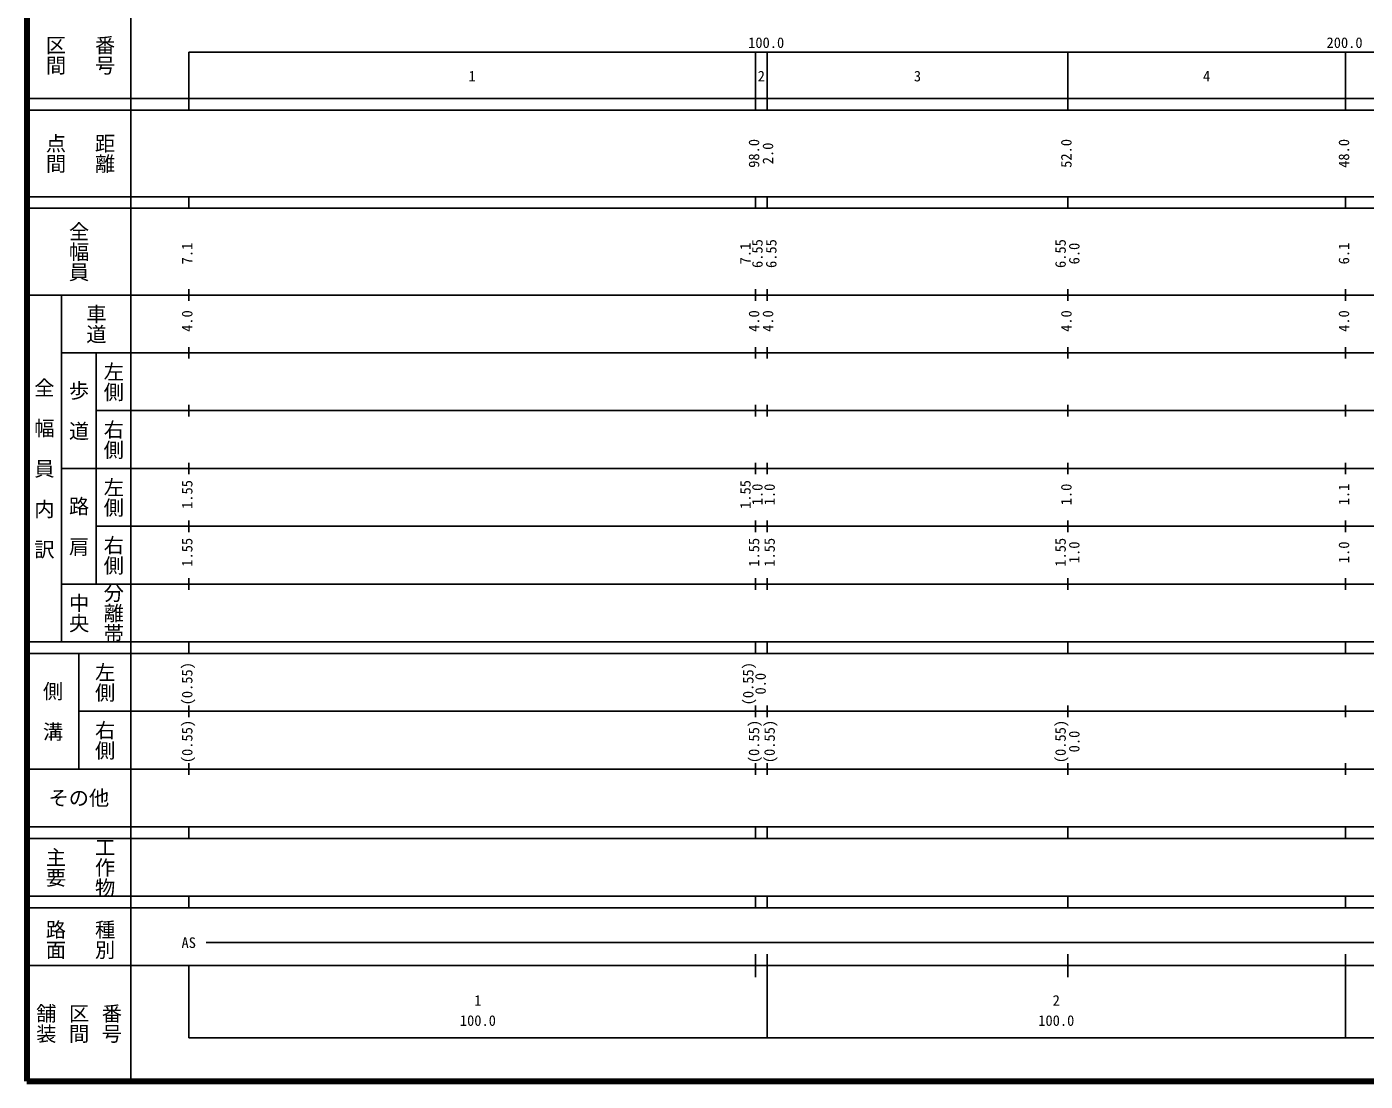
# Model space of a CAD drawing. Units: millimetres on the paper, enlarged 1000 times. Extents: x 40000 to 680000, y 20000 to 380000.
# Drawn here: x 40000 to 271419, y 20000 to 202409 of the extents above; entities that cross this region are included whole.
import ezdxf
from ezdxf.enums import TextEntityAlignment as Align

# ---------------------------------------------------------------- set-up
doc = ezdxf.new("R2010")
doc.units = ezdxf.units.MM
doc.header["$LTSCALE"] = 1000
doc.layers.add('M-TTL', color=2, linetype='Continuous', lineweight=140)
doc.layers.add('M-TTL-BAND', color=7, linetype='Continuous', lineweight=25)
doc.styles.add('@ＭＳ ゴシック', font='')
doc.styles.add('ＭＳ ゴシック', font='')
doc.styles.get('@ＭＳ ゴシック').set_extended_font_data('@MS Gothic')
doc.styles.get('ＭＳ ゴシック').set_extended_font_data('MS Gothic')

msp = doc.modelspace()

# ---------------------------------------------------------------- linework, layer by layer
at = {"layer": 'M-TTL'}
for p, q in [((40000, 380000), (40000, 20000)), ((40000, 20000), (680000, 20000))]:
    msp.add_line(p, q, dxfattribs=at)
at = {"layer": 'M-TTL-BAND'}
for p, q in [((58000, 370000), (58000, 20000)), ((68000, 198000), (579000, 198000)), ((68000, 198000), (68000, 188000)), ((166000, 188000), (166000, 198000)), ((168000, 188000), (168000, 198000)), ((220000, 188000), (220000, 198000)), ((268000, 188000), (268000, 198000)), ((40000, 190000), (579000, 190000)), ((40000, 188000), (579000, 188000)), ((40000, 173000), (579000, 173000)), ((68000, 171000), (68000, 173000)), ((166000, 171000), (166000, 173000)), ((168000, 171000), (168000, 173000)), ((220000, 171000), (220000, 173000)), ((268000, 171000), (268000, 173000)), ((40000, 171000), (579000, 171000)), ((40000, 156000), (579000, 156000)), ((46000, 96000), (46000, 156000)), ((68000, 155000), (68000, 157000)), ((166000, 155000), (166000, 157000)), ((168000, 155000), (168000, 157000)), ((220000, 155000), (220000, 157000)), ((268000, 155000), (268000, 157000)), ((46000, 146000), (579000, 146000)), ((52000, 146000), (52000, 106000)), ((68000, 145000), (68000, 147000)), ((166000, 145000), (166000, 147000)), ((168000, 145000), (168000, 147000)), ((220000, 145000), (220000, 147000)), ((268000, 145000), (268000, 147000)), ((68000, 135000), (68000, 137000)), ((166000, 135000), (166000, 137000)), ((168000, 135000), (168000, 137000)), ((220000, 135000), (220000, 137000)), ((268000, 135000), (268000, 137000)), ((52000, 136000), (579000, 136000)), ((46000, 126000), (579000, 126000)), ((68000, 125000), (68000, 127000)), ((166000, 125000), (166000, 127000)), ((168000, 125000), (168000, 127000)), ((220000, 125000), (220000, 127000)), ((268000, 125000), (268000, 127000)), ((52000, 116000), (579000, 116000)), ((68000, 115000), (68000, 117000)), ((166000, 115000), (166000, 117000)), ((168000, 115000), (168000, 117000)), ((220000, 115000), (220000, 117000)), ((268000, 115000), (268000, 117000)), ((68000, 105000), (68000, 107000)), ((166000, 105000), (166000, 107000)), ((168000, 105000), (168000, 107000)), ((220000, 105000), (220000, 107000)), ((268000, 105000), (268000, 107000)), ((46000, 106000), (579000, 106000)), ((40000, 96000), (579000, 96000)), ((68000, 94000), (68000, 96000)), ((166000, 94000), (166000, 96000)), ((168000, 94000), (168000, 96000)), ((220000, 94000), (220000, 96000)), ((268000, 94000), (268000, 96000)), ((40000, 94000), (579000, 94000)), ((49000, 94000), (49000, 74000)), ((49000, 84000), (579000, 84000)), ((68000, 83000), (68000, 85000)), ((166000, 83000), (166000, 85000)), ((168000, 83000), (168000, 85000)), ((220000, 83000), (220000, 85000)), ((268000, 83000), (268000, 85000)), ((68000, 73000), (68000, 75000)), ((166000, 73000), (166000, 75000)), ((168000, 73000), (168000, 75000)), ((220000, 73000), (220000, 75000)), ((268000, 73000), (268000, 75000)), ((40000, 74000), (579000, 74000)), ((40000, 64000), (579000, 64000)), ((68000, 62000), (68000, 64000)), ((166000, 62000), (166000, 64000)), ((168000, 62000), (168000, 64000)), ((220000, 62000), (220000, 64000)), ((268000, 62000), (268000, 64000)), ((40000, 62000), (579000, 62000)), ((40000, 52000), (579000, 52000)), ((68000, 50000), (68000, 52000)), ((166000, 50000), (166000, 52000)), ((168000, 50000), (168000, 52000)), ((220000, 50000), (220000, 52000)), ((268000, 50000), (268000, 52000)), ((40000, 50000), (579000, 50000)), ((71000, 44000), (555800, 44000)), ((166000, 38000), (166000, 42000)), ((168000, 27500), (168000, 42000)), ((220000, 38000), (220000, 42000)), ((268000, 27500), (268000, 42000)), ((40000, 40000), (579000, 40000)), ((68000, 40000), (68000, 27500)), ((68000, 27500), (579000, 27500))]:
    msp.add_line(p, q, dxfattribs=at)

# ---------------------------------------------------------------- texts
at = {"layer": 'M-TTL-BAND', "style": '@ＭＳ ゴシック'}
for s, p in [('区間', (45000, 197500)), ('番号', (53500, 197500)), ('点間', (45000, 180500)), ('距離', (53500, 180500)), ('全幅員', (49000, 163500)), ('車道', (52000, 151000)), ('左側', (55000, 141000)), ('全\u3000幅\u3000員\u3000内\u3000訳', (43000, 126000)), ('歩\u3000道', (49000, 136000)), ('右側', (55000, 131000)), ('左側', (55000, 121000)), ('路\u3000肩', (49000, 116000)), ('右側', (55000, 111000)), ('中央', (49000, 101000)), ('分離帯', (55000, 101000)), ('左側', (53500, 89000)), ('側\u3000溝', (44500, 84000)), ('右側', (53500, 79000)), ('主要', (45000, 57000)), ('工作物', (53500, 57000)), ('路面', (45000, 44500)), ('種別', (53500, 44500)), ('舗装', (43333, 30000)), ('区間', (49000, 30000)), ('番号', (54667, 30000))]:
    msp.add_text(s, height=2566, rotation=270, dxfattribs=at).set_placement(p, align=Align.MIDDLE_CENTER)
at = {"layer": 'M-TTL-BAND', "style": 'ＭＳ ゴシック'}
for s, p in [('100.0', (167844, 198195)), ('200.0', (267844, 198195)), ('1', (117000, 192405)), ('2', (167000, 192405)), ('3', (194000, 192405)), ('4', (244000, 192405)), ('AS', (68000, 42500)), ('1', (118000, 32523)), ('2', (218000, 32523)), ('100.0', (118000, 29033)), ('100.0', (218000, 29033))]:
    msp.add_text(s, height=1833, dxfattribs=at).set_placement(p, align=Align.BOTTOM_CENTER)
for s, p in [('98.0', (167193, 180500)), ('52.0', (221193, 180500)), ('48.0', (269193, 180500)), ('2.0', (169606, 180500)), ('7.1', (69193, 163174)), ('7.1', (165698, 163174)), ('6.55', (167781, 163174)), ('6.55', (170173, 163174)), ('6.55', (220193, 163174)), ('6.0', (222563, 163174)), ('6.1', (269193, 163174)), ('4.0', (69193, 151500)), ('4.0', (167193, 151500)), ('4.0', (169606, 151500)), ('4.0', (221193, 151500)), ('4.0', (269193, 151500)), ('1.55', (69193, 121500)), ('1.55', (165710, 121500)), ('1.0', (167771, 121500)), ('1.0', (169885, 121500)), ('1.0', (221193, 121500)), ('1.1', (269193, 121500)), ('1.55', (69193, 111500)), ('1.55', (167193, 111500)), ('1.55', (169885, 111500)), ('1.55', (220193, 111500)), ('1.0', (222563, 111500)), ('1.0', (269193, 111500)), ('(0.55)', (69193, 88764)), ('(0.55)', (166193, 88764)), ('0.0', (168322, 88764)), ('(0.55)', (69193, 78764)), ('(0.55)', (167193, 78764)), ('(0.55)', (169885, 78764)), ('(0.55)', (220193, 78764)), ('0.0', (222563, 78764))]:
    msp.add_text(s, height=1833, rotation=90, dxfattribs=at).set_placement(p, align=Align.BOTTOM_CENTER)
msp.add_text('その他', height=2566, dxfattribs=at).set_placement((49000, 69000), align=Align.MIDDLE_CENTER)

doc.saveas('drawing.dxf')
